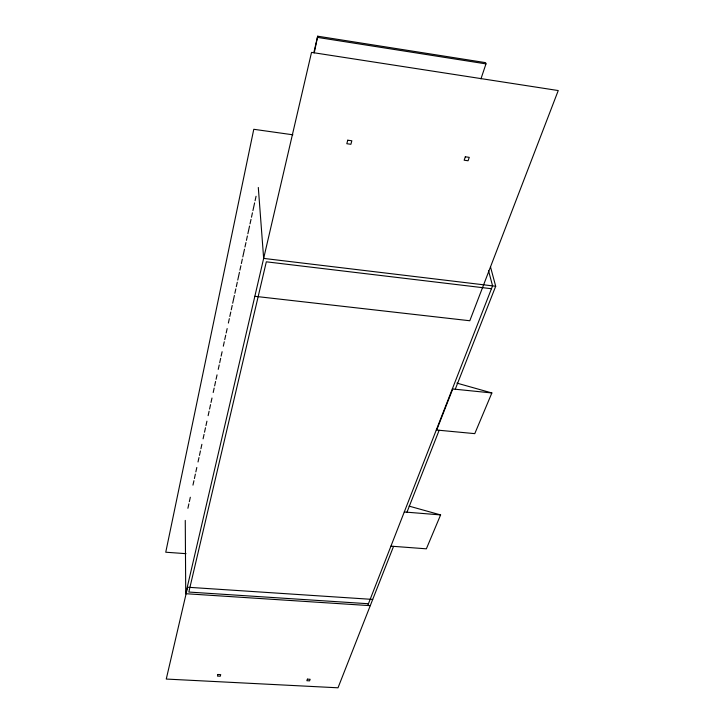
<?xml version="1.0" encoding="UTF-8"?>
<svg xmlns="http://www.w3.org/2000/svg" width="724" height="724" viewBox="0 0 724 724"><rect width="100%" height="100%" fill="white"/><g stroke="black" fill="none" stroke-linecap="round" stroke-linejoin="round"><path stroke-width="1.09" d="M187.905 508.284L188.874 503.868M189.353 501.669L190.322 497.252M192.964 485.125L193.932 480.718M194.412 478.51L195.371 474.102M195.851 471.894L196.819 467.487M198.023 461.975L198.982 457.568M199.471 455.36L200.43 450.952M200.91 448.744L201.878 444.337M203.082 438.825L204.041 434.409M204.521 432.21L205.489 427.793M205.969 425.594L206.928 421.187M208.132 415.667L209.1 411.259M209.58 409.051L210.548 404.644M211.028 402.444L211.987 398.028M213.191 392.517L214.159 388.109M214.639 385.901L215.598 381.494M216.087 379.286L217.046 374.878M218.25 369.367L219.209 364.95M219.698 362.751L220.657 358.344M221.137 356.136L222.105 351.728M223.309 346.208L224.268 341.8M224.748 339.592L225.716 335.185M226.196 332.986L227.164 328.569M228.368 323.058L229.327 318.651M229.807 316.442L230.775 312.035M231.255 309.827L232.214 305.419M232.694 303.211L234.386 295.492M234.866 293.292L235.825 288.885M236.314 286.677L237.273 282.269M237.753 280.061L239.445 272.342M239.925 270.142L240.884 265.726M241.363 263.527L242.332 259.111M242.812 256.911L244.495 249.192M244.974 246.984L245.943 242.576M246.422 240.368L247.391 235.961M247.87 233.752L249.554 226.042M250.033 223.834L251.002 219.426M251.481 217.218L252.441 212.811M252.929 210.603L254.613 202.883M255.092 200.684L256.052 196.267M370.263 605.662L185.733 593.707L311.528 52.39L558.249 90.554L469.804 320.75L254.848 296.306M313.827 52.68L317.682 36.2L485.578 62.644L485.976 63.893L480.944 78.88M314.27 52.852L317.682 36.2M367.756 605.499L492.573 285.88L488.537 270.713M436.699 430.029L452.744 388.969M393.557 546.358L338.008 687.8L166.258 679.058L187.625 587.236L372.715 599.418M406.969 512.203L439.151 430.264M455.26 389.231L495.696 286.252L490.465 266.758M409.087 506.121L440.608 514.918L426.364 548.819L390.933 546.158M456.925 383.123L491.868 392.96L474.772 433.64L436.291 429.993M368.444 603.744L188.828 592.051L266.323 261.817L491.46 288.722M186.023 553.67L165.751 552.222L253.78 129.288L292.894 134.8M404.273 511.986L440.608 514.918M452.328 388.933L491.868 392.96M495.696 286.252L263.654 258.405L258.305 187.471M317.872 37.458L485.976 63.893M185.263 520.411L185.733 593.707M347.755 140.203L346.814 143.723L350.887 144.293L351.837 140.782L347.755 140.203M217.915 674.487L217.462 676.08L220.268 676.225L220.711 674.632L217.915 674.487M465.324 156.791L464.156 160.212L468.075 160.764L469.261 157.352L465.324 156.791M307.419 679.148L306.849 680.714L309.573 680.85L310.144 679.284L307.419 679.148"/></g></svg>
